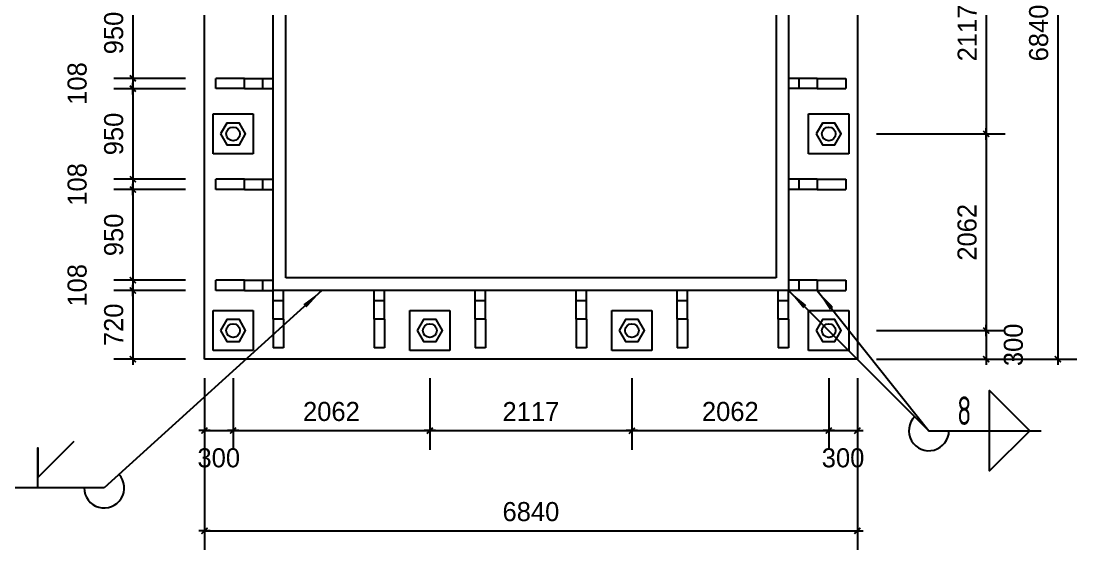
# Model space of a CAD drawing. Extents: x 31132 to 885236, y 345273 to 1212165.
# Drawn here: x 389991 to 401052, y 470560 to 476105 of the extents above; entities that cross this region are included whole.
import ezdxf
from ezdxf.enums import TextEntityAlignment as Align

# ---------------------------------------------------------------- set-up
doc = ezdxf.new("R2010")
doc.units = 0
doc.header["$LTSCALE"] = 1000
doc.linetypes.add('StContinue2d', pattern=[0])
doc.linetypes.add('StDish2d', pattern=[60, 30, -30])
doc.layers.get('0').update_dxf_attribs({"linetype": 'CONTINUOUS'})
doc.layers.get('Defpoints').update_dxf_attribs({"linetype": 'CONTINUOUS'})
for name, color, linetype, true_color in [('Bolt', 7, 'StContinue2d', 0xff3f3f), ('Hide', 3, 'StDish2d', 0x00ff00), ('PlateEnd', 122, 'StContinue2d', 0x00bd8d), ('PlateJoint', 7, 'StContinue2d', 0x6868ff), ('PlateStiff', 103, 'StContinue2d', 0x7ebd8d)]:
    doc.layers.add(name, color=color, linetype=linetype, true_color=true_color)
doc.layers.add('COLUMN', color=6, linetype='CONTINUOUS')
doc.layers.add('DIM', color=3, linetype='CONTINUOUS')
doc.styles.add('StTextStyle', font='yjkeng.shx', dxfattribs={"width": 0.7, "height": 250, "bigfont": 'yjkchn.shx'})
doc.styles.add('STYLE1', font='')
doc.styles.get('STYLE1').set_extended_font_data('Structure Fonts')
doc.dimstyles.new('副本 DIM20', dxfattribs={"dimtxt": 200, "dimasz": 0.3, "dimexe": 200, "dimexo": 200, "dimgap": 100, "dimtad": 1, "dimdec": 0, "dimzin": 0, "dimdsep": 46, "dimtxsty": 'STYLE1', "dimblk": 'Studio2', "dimcen": 0, "dimdle": 200, "dimclrd": 6, "dimclre": 6, "dimclrt": 7, "dimazin": 0, "dimtfac": 1, "dimtdec": 0, "dimtix": 1, "dimtmove": 2, "dimatfit": 3, "dimldrblk": 'Studio2', "dimfxl": 1, "dimtolj": 1, "dimtzin": 0, "dimarcsym": 0})

# ---------------------------------------------------------------- blocks, each defined once
blk = doc.blocks.new('Studio2')
blk.add_line((-200, 0), (200, 0))
blk.add_lwpolyline([(-106, -106, 60, 60, 0), (106, 106, 100, 100, 0)], format="xyseb")
blk = doc.blocks.new('*D2495')
at = {"layer": 'Defpoints', "color": 0, "transparency": 16777216}
for p in [(391912, 472560), (392212, 472560), (392212, 471810)]:
    blk.add_point(p, dxfattribs=at)
at = {"layer": 'DIM', "color": 6, "lineweight": -2, "transparency": 16777216}
for p, q in [((391912, 472360), (391912, 471610)), ((392212, 472360), (392212, 471610)), ((391912, 471810), (392211, 471810))]:
    blk.add_line(p, q, dxfattribs=at)
at = {"layer": 'DIM', "color": 6, "lineweight": -2, "transparency": 16777216, "xscale": 0.3, "yscale": 0.3, "zscale": 0.3, "rotation": 180}
blk.add_blockref('Studio2', (391912, 471810), dxfattribs=at)
at = {"layer": 'DIM', "color": 6, "lineweight": -2, "transparency": 16777216, "xscale": 0.3, "yscale": 0.3, "zscale": 0.3}
blk.add_blockref('Studio2', (392212, 471810), dxfattribs=at)
at = {"layer": 'DIM', "color": 7, "transparency": 16777216, "insert": (392062, 471524), "char_height": 200, "attachment_point": 5, "style": 'STYLE1'}
blk.add_mtext('\\A1;300', dxfattribs=at)
blk = doc.blocks.new('*D2496')
at = {"layer": 'Defpoints', "color": 0, "transparency": 16777216}
for p in [(392212, 472560), (394273, 472560), (394273, 471810)]:
    blk.add_point(p, dxfattribs=at)
at = {"layer": 'DIM', "color": 6, "lineweight": -2, "transparency": 16777216}
for p, q in [((392212, 472360), (392212, 471610)), ((394273, 472360), (394273, 471610)), ((392212, 471810), (394273, 471810))]:
    blk.add_line(p, q, dxfattribs=at)
at = {"layer": 'DIM', "color": 6, "lineweight": -2, "transparency": 16777216, "xscale": 0.3, "yscale": 0.3, "zscale": 0.3, "rotation": 180}
blk.add_blockref('Studio2', (392212, 471810), dxfattribs=at)
at = {"layer": 'DIM', "color": 6, "lineweight": -2, "transparency": 16777216, "xscale": 0.3, "yscale": 0.3, "zscale": 0.3}
blk.add_blockref('Studio2', (394273, 471810), dxfattribs=at)
at = {"layer": 'DIM', "color": 7, "transparency": 16777216, "insert": (393242, 472010), "char_height": 200, "attachment_point": 5, "style": 'STYLE1'}
blk.add_mtext('\\A1;2062', dxfattribs=at)
blk = doc.blocks.new('*D2497')
at = {"layer": 'Defpoints', "color": 0, "transparency": 16777216}
for p in [(394273, 472560), (396390, 472560), (396390, 471810)]:
    blk.add_point(p, dxfattribs=at)
at = {"layer": 'DIM', "color": 6, "lineweight": -2, "transparency": 16777216}
for p, q in [((394273, 472360), (394273, 471610)), ((396390, 472360), (396390, 471610)), ((394273, 471810), (396390, 471810))]:
    blk.add_line(p, q, dxfattribs=at)
at = {"layer": 'DIM', "color": 6, "lineweight": -2, "transparency": 16777216, "xscale": 0.3, "yscale": 0.3, "zscale": 0.3, "rotation": 180}
blk.add_blockref('Studio2', (394273, 471810), dxfattribs=at)
at = {"layer": 'DIM', "color": 6, "lineweight": -2, "transparency": 16777216, "xscale": 0.3, "yscale": 0.3, "zscale": 0.3}
blk.add_blockref('Studio2', (396390, 471810), dxfattribs=at)
at = {"layer": 'DIM', "color": 7, "transparency": 16777216, "insert": (395332, 472010), "char_height": 200, "attachment_point": 5, "style": 'STYLE1'}
blk.add_mtext('\\A1;2117', dxfattribs=at)
blk = doc.blocks.new('*D2498')
at = {"layer": 'Defpoints', "color": 0, "transparency": 16777216}
for p in [(396390, 472560), (398452, 472560), (398452, 471810)]:
    blk.add_point(p, dxfattribs=at)
at = {"layer": 'DIM', "color": 6, "lineweight": -2, "transparency": 16777216}
for p, q in [((396390, 472360), (396390, 471610)), ((398452, 472360), (398452, 471610)), ((396390, 471810), (398451, 471810))]:
    blk.add_line(p, q, dxfattribs=at)
at = {"layer": 'DIM', "color": 6, "lineweight": -2, "transparency": 16777216, "xscale": 0.3, "yscale": 0.3, "zscale": 0.3, "rotation": 180}
blk.add_blockref('Studio2', (396390, 471810), dxfattribs=at)
at = {"layer": 'DIM', "color": 6, "lineweight": -2, "transparency": 16777216, "xscale": 0.3, "yscale": 0.3, "zscale": 0.3}
blk.add_blockref('Studio2', (398452, 471810), dxfattribs=at)
at = {"layer": 'DIM', "color": 7, "transparency": 16777216, "insert": (397421, 472010), "char_height": 200, "attachment_point": 5, "style": 'STYLE1'}
blk.add_mtext('\\A1;2062', dxfattribs=at)
blk = doc.blocks.new('*D2499')
at = {"layer": 'Defpoints', "color": 0, "transparency": 16777216}
for p in [(398452, 472560), (398752, 472560), (398752, 471810)]:
    blk.add_point(p, dxfattribs=at)
at = {"layer": 'DIM', "color": 6, "lineweight": -2, "transparency": 16777216}
for p, q in [((398452, 472360), (398452, 471610)), ((398752, 472360), (398752, 471610)), ((398452, 471810), (398751, 471810))]:
    blk.add_line(p, q, dxfattribs=at)
at = {"layer": 'DIM', "color": 6, "lineweight": -2, "transparency": 16777216, "xscale": 0.3, "yscale": 0.3, "zscale": 0.3, "rotation": 180}
blk.add_blockref('Studio2', (398452, 471810), dxfattribs=at)
at = {"layer": 'DIM', "color": 6, "lineweight": -2, "transparency": 16777216, "xscale": 0.3, "yscale": 0.3, "zscale": 0.3}
blk.add_blockref('Studio2', (398752, 471810), dxfattribs=at)
at = {"layer": 'DIM', "color": 7, "transparency": 16777216, "insert": (398602, 471524), "char_height": 200, "attachment_point": 5, "style": 'STYLE1'}
blk.add_mtext('\\A1;300', dxfattribs=at)
blk = doc.blocks.new('*D2500')
at = {"layer": 'Defpoints', "color": 0, "transparency": 16777216}
for p in [(391912, 472260), (398752, 472260), (398752, 470760)]:
    blk.add_point(p, dxfattribs=at)
at = {"layer": 'DIM', "color": 6, "lineweight": -2, "transparency": 16777216}
for p, q in [((391912, 472060), (391912, 470560)), ((398752, 472060), (398752, 470560)), ((391912, 470760), (398751, 470760))]:
    blk.add_line(p, q, dxfattribs=at)
at = {"layer": 'DIM', "color": 6, "lineweight": -2, "transparency": 16777216, "xscale": 0.3, "yscale": 0.3, "zscale": 0.3, "rotation": 180}
blk.add_blockref('Studio2', (391912, 470760), dxfattribs=at)
at = {"layer": 'DIM', "color": 6, "lineweight": -2, "transparency": 16777216, "xscale": 0.3, "yscale": 0.3, "zscale": 0.3}
blk.add_blockref('Studio2', (398752, 470760), dxfattribs=at)
at = {"layer": 'DIM', "color": 7, "transparency": 16777216, "insert": (395332, 470960), "char_height": 200, "attachment_point": 5, "style": 'STYLE1'}
blk.add_mtext('\\A1;6840', dxfattribs=at)
blk = doc.blocks.new('*D2507')
at = {"layer": 'Defpoints', "color": 0, "transparency": 16777216}
for p in [(391912, 476455), (391162, 475504), (391912, 475504)]:
    blk.add_point(p, dxfattribs=at)
at = {"layer": 'DIM', "color": 6, "lineweight": -2, "transparency": 16777216}
for p, q in [((391712, 476455), (390962, 476455)), ((391162, 476455), (391162, 475505)), ((391712, 475504), (390962, 475504))]:
    blk.add_line(p, q, dxfattribs=at)
at = {"layer": 'DIM', "color": 6, "lineweight": -2, "transparency": 16777216, "xscale": 0.3, "yscale": 0.3, "zscale": 0.3}
for p, rotation in [((391162, 476455), 90), ((391162, 475504), 270)]:
    blk.add_blockref('Studio2', p, dxfattribs=dict(at, rotation=rotation))
at = {"layer": 'DIM', "color": 7, "transparency": 16777216, "insert": (390962, 475980), "char_height": 200, "attachment_point": 5, "rotation": 90, "style": 'STYLE1'}
blk.add_mtext('\\A1;950', dxfattribs=at)
blk = doc.blocks.new('*D2508')
at = {"layer": 'Defpoints', "color": 0, "transparency": 16777216}
for p in [(391912, 475504), (391162, 475396), (391912, 475396)]:
    blk.add_point(p, dxfattribs=at)
at = {"layer": 'DIM', "color": 6, "lineweight": -2, "transparency": 16777216}
for p, q in [((391712, 475504), (390962, 475504)), ((391162, 475505), (391162, 475505)), ((391162, 475504), (391162, 475396)), ((391712, 475396), (390962, 475396)), ((391162, 475396), (391162, 475396))]:
    blk.add_line(p, q, dxfattribs=at)
at = {"layer": 'DIM', "color": 6, "lineweight": -2, "transparency": 16777216, "xscale": 0.3, "yscale": 0.3, "zscale": 0.3}
for p, rotation in [((391162, 475504), 270), ((391162, 475396), 90)]:
    blk.add_blockref('Studio2', p, dxfattribs=dict(at, rotation=rotation))
at = {"layer": 'DIM', "color": 7, "transparency": 16777216, "insert": (390579, 475450), "char_height": 200, "attachment_point": 5, "rotation": 90, "style": 'STYLE1'}
blk.add_mtext('\\A1;108', dxfattribs=at)
blk = doc.blocks.new('*D2509')
at = {"layer": 'Defpoints', "color": 0, "transparency": 16777216}
for p in [(391912, 475396), (391162, 474446), (391912, 474446)]:
    blk.add_point(p, dxfattribs=at)
at = {"layer": 'DIM', "color": 6, "lineweight": -2, "transparency": 16777216}
for p, q in [((391712, 475396), (390962, 475396)), ((391162, 475396), (391162, 474446)), ((391712, 474446), (390962, 474446))]:
    blk.add_line(p, q, dxfattribs=at)
at = {"layer": 'DIM', "color": 6, "lineweight": -2, "transparency": 16777216, "xscale": 0.3, "yscale": 0.3, "zscale": 0.3}
for p, rotation in [((391162, 475396), 90), ((391162, 474446), 270)]:
    blk.add_blockref('Studio2', p, dxfattribs=dict(at, rotation=rotation))
at = {"layer": 'DIM', "color": 7, "transparency": 16777216, "insert": (390962, 474921), "char_height": 200, "attachment_point": 5, "rotation": 90, "style": 'STYLE1'}
blk.add_mtext('\\A1;950', dxfattribs=at)
blk = doc.blocks.new('*D2510')
at = {"layer": 'Defpoints', "color": 0, "transparency": 16777216}
for p in [(391912, 474446), (391162, 474338), (391912, 474338)]:
    blk.add_point(p, dxfattribs=at)
at = {"layer": 'DIM', "color": 6, "lineweight": -2, "transparency": 16777216}
for p, q in [((391712, 474446), (390962, 474446)), ((391162, 474446), (391162, 474447)), ((391162, 474446), (391162, 474338)), ((391712, 474338), (390962, 474338)), ((391162, 474338), (391162, 474337))]:
    blk.add_line(p, q, dxfattribs=at)
at = {"layer": 'DIM', "color": 6, "lineweight": -2, "transparency": 16777216, "xscale": 0.3, "yscale": 0.3, "zscale": 0.3}
for p, rotation in [((391162, 474446), 270), ((391162, 474338), 90)]:
    blk.add_blockref('Studio2', p, dxfattribs=dict(at, rotation=rotation))
at = {"layer": 'DIM', "color": 7, "transparency": 16777216, "insert": (390579, 474392), "char_height": 200, "attachment_point": 5, "rotation": 90, "style": 'STYLE1'}
blk.add_mtext('\\A1;108', dxfattribs=at)
blk = doc.blocks.new('*D2511')
at = {"layer": 'Defpoints', "color": 0, "transparency": 16777216}
for p in [(391912, 474338), (391162, 473388), (391912, 473388)]:
    blk.add_point(p, dxfattribs=at)
at = {"layer": 'DIM', "color": 6, "lineweight": -2, "transparency": 16777216}
for p, q in [((391712, 474338), (390962, 474338)), ((391162, 474338), (391162, 473388)), ((391712, 473388), (390962, 473388))]:
    blk.add_line(p, q, dxfattribs=at)
at = {"layer": 'DIM', "color": 6, "lineweight": -2, "transparency": 16777216, "xscale": 0.3, "yscale": 0.3, "zscale": 0.3}
for p, rotation in [((391162, 474338), 90), ((391162, 473388), 270)]:
    blk.add_blockref('Studio2', p, dxfattribs=dict(at, rotation=rotation))
at = {"layer": 'DIM', "color": 7, "transparency": 16777216, "insert": (390962, 473863), "char_height": 200, "attachment_point": 5, "rotation": 90, "style": 'STYLE1'}
blk.add_mtext('\\A1;950', dxfattribs=at)
blk = doc.blocks.new('*D2512')
at = {"layer": 'Defpoints', "color": 0, "transparency": 16777216}
for p in [(391912, 473388), (391162, 473280), (391912, 473280)]:
    blk.add_point(p, dxfattribs=at)
at = {"layer": 'DIM', "color": 6, "lineweight": -2, "transparency": 16777216}
for p, q in [((391712, 473388), (390962, 473388)), ((391162, 473388), (391162, 473388)), ((391162, 473388), (391162, 473280)), ((391712, 473280), (390962, 473280)), ((391162, 473279), (391162, 473279))]:
    blk.add_line(p, q, dxfattribs=at)
at = {"layer": 'DIM', "color": 6, "lineweight": -2, "transparency": 16777216, "xscale": 0.3, "yscale": 0.3, "zscale": 0.3}
for p, rotation in [((391162, 473388), 270), ((391162, 473280), 90)]:
    blk.add_blockref('Studio2', p, dxfattribs=dict(at, rotation=rotation))
at = {"layer": 'DIM', "color": 7, "transparency": 16777216, "insert": (390579, 473334), "char_height": 200, "attachment_point": 5, "rotation": 90, "style": 'STYLE1'}
blk.add_mtext('\\A1;108', dxfattribs=at)
blk = doc.blocks.new('*D2513')
at = {"layer": 'Defpoints', "color": 0, "transparency": 16777216}
for p in [(391912, 473280), (391162, 472560), (391912, 472560)]:
    blk.add_point(p, dxfattribs=at)
at = {"layer": 'DIM', "color": 6, "lineweight": -2, "transparency": 16777216}
for p, q in [((391712, 473280), (390962, 473280)), ((391162, 473279), (391162, 472560)), ((391712, 472560), (390962, 472560))]:
    blk.add_line(p, q, dxfattribs=at)
at = {"layer": 'DIM', "color": 6, "lineweight": -2, "transparency": 16777216, "xscale": 0.3, "yscale": 0.3, "zscale": 0.3}
for p, rotation in [((391162, 473280), 90), ((391162, 472560), 270)]:
    blk.add_blockref('Studio2', p, dxfattribs=dict(at, rotation=rotation))
at = {"layer": 'DIM', "color": 7, "transparency": 16777216, "insert": (390962, 472920), "char_height": 200, "attachment_point": 5, "rotation": 90, "style": 'STYLE1'}
blk.add_mtext('\\A1;720', dxfattribs=at)
blk = doc.blocks.new('*D2516')
at = {"layer": 'Defpoints', "color": 0, "transparency": 16777216}
for p in [(398752, 477038), (398752, 474921), (400102, 474921)]:
    blk.add_point(p, dxfattribs=at)
at = {"layer": 'DIM', "color": 6, "lineweight": -2, "transparency": 16777216}
for p, q in [((398952, 477038), (400302, 477038)), ((400102, 477038), (400102, 474922)), ((398952, 474921), (400302, 474921))]:
    blk.add_line(p, q, dxfattribs=at)
at = {"layer": 'DIM', "color": 6, "lineweight": -2, "transparency": 16777216, "xscale": 0.3, "yscale": 0.3, "zscale": 0.3}
for p, rotation in [((400102, 477038), 90), ((400102, 474921), 270)]:
    blk.add_blockref('Studio2', p, dxfattribs=dict(at, rotation=rotation))
at = {"layer": 'DIM', "color": 7, "transparency": 16777216, "insert": (399902, 475980), "char_height": 200, "attachment_point": 5, "rotation": 90, "style": 'STYLE1'}
blk.add_mtext('\\A1;2117', dxfattribs=at)
blk = doc.blocks.new('*D2517')
at = {"layer": 'Defpoints', "color": 0, "transparency": 16777216}
for p in [(398752, 474921), (398752, 472860), (400102, 472860)]:
    blk.add_point(p, dxfattribs=at)
at = {"layer": 'DIM', "color": 6, "lineweight": -2, "transparency": 16777216}
for p, q in [((398952, 474921), (400302, 474921)), ((400102, 474921), (400102, 472860)), ((398952, 472860), (400302, 472860))]:
    blk.add_line(p, q, dxfattribs=at)
at = {"layer": 'DIM', "color": 6, "lineweight": -2, "transparency": 16777216, "xscale": 0.3, "yscale": 0.3, "zscale": 0.3}
for p, rotation in [((400102, 474921), 90), ((400102, 472860), 270)]:
    blk.add_blockref('Studio2', p, dxfattribs=dict(at, rotation=rotation))
at = {"layer": 'DIM', "color": 7, "transparency": 16777216, "insert": (399902, 473890), "char_height": 200, "attachment_point": 5, "rotation": 90, "style": 'STYLE1'}
blk.add_mtext('\\A1;2062', dxfattribs=at)
blk = doc.blocks.new('*D2518')
at = {"layer": 'Defpoints', "color": 0, "transparency": 16777216}
for p in [(398752, 472860), (398752, 472560), (400102, 472560)]:
    blk.add_point(p, dxfattribs=at)
at = {"layer": 'DIM', "color": 6, "lineweight": -2, "transparency": 16777216}
for p, q in [((398952, 472860), (400302, 472860)), ((400102, 472859), (400102, 472560)), ((398952, 472560), (400302, 472560))]:
    blk.add_line(p, q, dxfattribs=at)
at = {"layer": 'DIM', "color": 6, "lineweight": -2, "transparency": 16777216, "xscale": 0.3, "yscale": 0.3, "zscale": 0.3}
for p, rotation in [((400102, 472860), 90), ((400102, 472560), 270)]:
    blk.add_blockref('Studio2', p, dxfattribs=dict(at, rotation=rotation))
at = {"layer": 'DIM', "color": 7, "transparency": 16777216, "insert": (400387, 472710), "char_height": 200, "attachment_point": 5, "rotation": 90, "style": 'STYLE1'}
blk.add_mtext('\\A1;300', dxfattribs=at)
blk = doc.blocks.new('*D2519')
at = {"layer": 'Defpoints', "color": 0, "transparency": 16777216}
for p in [(398752, 479400), (398752, 472560), (400852, 472560)]:
    blk.add_point(p, dxfattribs=at)
at = {"layer": 'DIM', "color": 6, "lineweight": -2, "transparency": 16777216}
for p, q in [((398952, 479400), (401052, 479400)), ((400852, 479399), (400852, 472560)), ((398952, 472560), (401052, 472560))]:
    blk.add_line(p, q, dxfattribs=at)
at = {"layer": 'DIM', "color": 6, "lineweight": -2, "transparency": 16777216, "xscale": 0.3, "yscale": 0.3, "zscale": 0.3}
for p, rotation in [((400852, 479400), 90), ((400852, 472560), 270)]:
    blk.add_blockref('Studio2', p, dxfattribs=dict(at, rotation=rotation))
at = {"layer": 'DIM', "color": 7, "transparency": 16777216, "insert": (400652, 475980), "char_height": 200, "attachment_point": 5, "rotation": 90, "style": 'STYLE1'}
blk.add_mtext('\\A1;6840', dxfattribs=at)
blk = doc.blocks.new('*D2464')
for points in [[(60546.5, -11363.9), (60166.5, -11708.9)], [(60050.5, -11708.9), (60050.5, -11638.9), (60050.5, -11690.9), (60114.2, -11627.3)], [(59928.1, -11666.5), (59970.5, -11708.9), (59928.1, -11751.3)], [(60166.5, -11708.9), (59970.5, -11708.9)]]:
    blk.add_lwpolyline(points)
blk.add_lwpolyline([(60546.5, -11363.9, 0, 8, 0), (60516.9, -11390.8, 8, 8, 0)], format="xyseb")
blk.add_circle((59886.1, -11708.9), 42)
blk.add_arc((60166.5, -11708.9), 35, 180, 42.2361)
at = {"style": 'StTextStyle', "width": 0.7}
blk.add_text('8', height=50, dxfattribs=at).set_placement((59886.1, -11708.9), align=Align.MIDDLE_CENTER)
blk = doc.blocks.new('*D2465')
for points in [[(61361.5, -11363.9, 0, 8, 0), (61389.8, -11392.2, 8, 8, 0)], [(61411.5, -11363.9, 0, 8, 0), (61436.4, -11395.2, 8, 8, 0)]]:
    blk.add_lwpolyline(points, format="xyseb")
for points in [[(61361.5, -11363.9), (61606.5, -11608.9)], [(61411.5, -11363.9), (61606.5, -11608.9)], [(61606.5, -11608.9), (61802.5, -11608.9)]]:
    blk.add_lwpolyline(points)
blk.add_lwpolyline([(61782.5, -11608.9), (61712.5, -11678.9), (61712.5, -11538.9)], close=True)
blk.add_arc((61606.5, -11608.9), 35, 135, 360)
at = {"style": 'StTextStyle', "width": 0.7}
blk.add_text('8', height=50, dxfattribs=at).set_placement((61655.6, -11598.9))

msp = doc.modelspace()

# ---------------------------------------------------------------- linework, layer by layer
at = {"layer": 'Bolt'}
for points in [[(392079.57, 474921.26), (392145.57, 474806.95), (392277.57, 474806.95), (392343.57, 474921.26), (392277.57, 475035.58), (392145.57, 475035.58), (392079.57, 474921.26)], [(398319.57, 474921.26), (398385.57, 474806.95), (398517.57, 474806.95), (398583.57, 474921.26), (398517.57, 475035.58), (398385.57, 475035.58), (398319.57, 474921.26)], [(392079.57, 472859.66), (392145.57, 472745.35), (392277.57, 472745.35), (392343.57, 472859.66), (392277.57, 472973.98), (392145.57, 472973.98), (392079.57, 472859.66)], [(394141.17, 472859.66), (394207.17, 472745.35), (394339.17, 472745.35), (394405.17, 472859.66), (394339.17, 472973.98), (394207.17, 472973.98), (394141.17, 472859.66)], [(396257.97, 472859.66), (396323.97, 472745.35), (396455.97, 472745.35), (396521.97, 472859.66), (396455.97, 472973.98), (396323.97, 472973.98), (396257.97, 472859.66)], [(398319.57, 472859.66), (398385.57, 472745.35), (398517.57, 472745.35), (398583.57, 472859.66), (398517.57, 472973.98), (398385.57, 472973.98), (398319.57, 472859.66)]]:
    msp.add_lwpolyline(points, dxfattribs=at)
for centre in [(392211.57, 474921.26), (398451.57, 474921.26), (392211.57, 472859.66), (394273.17, 472859.66), (396389.97, 472859.66), (398451.57, 472859.66)]:
    msp.add_circle(centre, 72, dxfattribs=at)
at = {"layer": 'COLUMN'}
for p, q in [((392631.57, 473279.66), (392631.57, 478679.66)), ((398031.57, 478679.66), (398031.57, 473279.66)), ((392763.57, 473411.66), (392763.57, 478547.66)), ((397899.57, 478547.66), (397899.57, 473411.66)), ((397899.57, 473411.66), (392763.57, 473411.66)), ((398031.57, 473279.66), (392631.57, 473279.66))]:
    msp.add_line(p, q, dxfattribs=at)
at = {"layer": 'Hide'}
for p, q in [((392523.57, 475396.46), (392523.57, 475504.46)), ((398139.57, 475504.46), (398139.57, 475396.46)), ((392523.57, 474338.06), (392523.57, 474446.06)), ((398139.57, 474446.06), (398139.57, 474338.06)), ((392523.57, 473279.66), (392523.57, 473387.66)), ((398139.57, 473387.66), (398139.57, 473279.66)), ((392739.57, 473171.66), (392631.57, 473171.66)), ((393797.97, 473171.66), (393689.97, 473171.66)), ((394856.37, 473171.66), (394748.37, 473171.66)), ((395914.77, 473171.66), (395806.77, 473171.66)), ((396973.17, 473171.66), (396865.17, 473171.66)), ((398031.57, 473171.66), (397923.57, 473171.66))]:
    msp.add_line(p, q, dxfattribs=at)
at = {"layer": 'PlateEnd'}
for p, q in [((391911.57, 472559.66), (391911.57, 479399.66)), ((398751.57, 479399.66), (398751.57, 472559.66)), ((398751.57, 472559.66), (391911.57, 472559.66))]:
    msp.add_line(p, q, dxfattribs=at)
at = {"layer": 'PlateJoint'}
for p, q in [((392001.57, 474711.26), (392001.57, 475131.26)), ((392001.57, 475131.26), (392421.57, 475131.26)), ((392421.57, 475131.26), (392421.57, 474711.26)), ((398241.57, 474711.26), (398241.57, 475131.26)), ((398241.57, 475131.26), (398661.57, 475131.26)), ((398661.57, 475131.26), (398661.57, 474711.26)), ((392421.57, 474711.26), (392001.57, 474711.26)), ((398661.57, 474711.26), (398241.57, 474711.26)), ((392001.57, 472649.66), (392001.57, 473069.66)), ((392001.57, 473069.66), (392421.57, 473069.66)), ((392421.57, 473069.66), (392421.57, 472649.66)), ((394063.17, 472649.66), (394063.17, 473069.66)), ((394063.17, 473069.66), (394483.17, 473069.66)), ((394483.17, 473069.66), (394483.17, 472649.66)), ((396179.97, 472649.66), (396179.97, 473069.66)), ((396179.97, 473069.66), (396599.97, 473069.66)), ((396599.97, 473069.66), (396599.97, 472649.66)), ((398241.57, 472649.66), (398241.57, 473069.66)), ((398241.57, 473069.66), (398661.57, 473069.66)), ((398661.57, 473069.66), (398661.57, 472649.66)), ((392421.57, 472649.66), (392001.57, 472649.66)), ((394483.17, 472649.66), (394063.17, 472649.66)), ((396599.97, 472649.66), (396179.97, 472649.66)), ((398661.57, 472649.66), (398241.57, 472649.66))]:
    msp.add_line(p, q, dxfattribs=at)
at = {"layer": 'PlateStiff'}
for p, q in [((392031.57, 475396.46), (392031.57, 475504.46)), ((392331.57, 475504.46), (392031.57, 475504.46)), ((392331.57, 475504.46), (392631.57, 475504.46)), ((392331.57, 475396.46), (392331.57, 475504.46)), ((398331.57, 475504.46), (398031.57, 475504.46)), ((398331.57, 475504.46), (398631.57, 475504.46)), ((398331.57, 475504.46), (398331.57, 475396.46)), ((398631.57, 475504.46), (398631.57, 475396.46)), ((392331.57, 475396.46), (392031.57, 475396.46)), ((392331.57, 475396.46), (392631.57, 475396.46)), ((398331.57, 475396.46), (398031.57, 475396.46)), ((398331.57, 475396.46), (398631.57, 475396.46)), ((392031.57, 474338.06), (392031.57, 474446.06)), ((392331.57, 474446.06), (392031.57, 474446.06)), ((392331.57, 474446.06), (392631.57, 474446.06)), ((392331.57, 474338.06), (392331.57, 474446.06)), ((398331.57, 474446.06), (398031.57, 474446.06)), ((398331.57, 474446.06), (398631.57, 474446.06)), ((398331.57, 474446.06), (398331.57, 474338.06)), ((398631.57, 474446.06), (398631.57, 474338.06)), ((392331.57, 474338.06), (392031.57, 474338.06)), ((392331.57, 474338.06), (392631.57, 474338.06)), ((398331.57, 474338.06), (398031.57, 474338.06)), ((398331.57, 474338.06), (398631.57, 474338.06)), ((392031.57, 473279.66), (392031.57, 473387.66)), ((392331.57, 473387.66), (392031.57, 473387.66)), ((392331.57, 473387.66), (392631.57, 473387.66)), ((392331.57, 473279.66), (392331.57, 473387.66)), ((398331.57, 473387.66), (398031.57, 473387.66)), ((398331.57, 473387.66), (398631.57, 473387.66)), ((398331.57, 473387.66), (398331.57, 473279.66)), ((398631.57, 473387.66), (398631.57, 473279.66)), ((392331.57, 473279.66), (392031.57, 473279.66)), ((392331.57, 473279.66), (392631.57, 473279.66)), ((392631.57, 472979.66), (392631.57, 473279.66)), ((392739.57, 472979.66), (392739.57, 473279.66)), ((393689.97, 472979.66), (393689.97, 473279.66)), ((393797.97, 472979.66), (393797.97, 473279.66)), ((394748.37, 472979.66), (394748.37, 473279.66)), ((394856.37, 472979.66), (394856.37, 473279.66)), ((395806.77, 472979.66), (395806.77, 473279.66)), ((395914.77, 472979.66), (395914.77, 473279.66)), ((396865.17, 472979.66), (396865.17, 473279.66)), ((396973.17, 472979.66), (396973.17, 473279.66)), ((397923.57, 472979.66), (397923.57, 473279.66)), ((398031.57, 472979.66), (398031.57, 473279.66)), ((398331.57, 473279.66), (398031.57, 473279.66)), ((398331.57, 473279.66), (398631.57, 473279.66)), ((392631.57, 472979.66), (392631.57, 472679.66)), ((392739.57, 472979.66), (392631.57, 472979.66)), ((392739.57, 472979.66), (392739.57, 472679.66)), ((393689.97, 472979.66), (393689.97, 472679.66)), ((393797.97, 472979.66), (393689.97, 472979.66)), ((393797.97, 472979.66), (393797.97, 472679.66)), ((394748.37, 472979.66), (394748.37, 472679.66)), ((394856.37, 472979.66), (394748.37, 472979.66)), ((394856.37, 472979.66), (394856.37, 472679.66)), ((395806.77, 472979.66), (395806.77, 472679.66)), ((395914.77, 472979.66), (395806.77, 472979.66)), ((395914.77, 472979.66), (395914.77, 472679.66)), ((396865.17, 472979.66), (396865.17, 472679.66)), ((396973.17, 472979.66), (396865.17, 472979.66)), ((396973.17, 472979.66), (396973.17, 472679.66)), ((397923.57, 472979.66), (397923.57, 472679.66)), ((398031.57, 472979.66), (397923.57, 472979.66)), ((398031.57, 472979.66), (398031.57, 472679.66)), ((392739.57, 472679.66), (392631.57, 472679.66)), ((393797.97, 472679.66), (393689.97, 472679.66)), ((394856.37, 472679.66), (394748.37, 472679.66)), ((395914.77, 472679.66), (395806.77, 472679.66)), ((396973.17, 472679.66), (396865.17, 472679.66)), ((398031.57, 472679.66), (397923.57, 472679.66))]:
    msp.add_line(p, q, dxfattribs=at)

# ---------------------------------------------------------------- block references
at = {"layer": 'DIM', "xscale": 6, "yscale": 6, "zscale": 6}
for name in ['*D2464', '*D2465']:
    msp.add_blockref(name, (29862.45, 541463.1), dxfattribs=at)

# ---------------------------------------------------------------- dimensions: what is measured, and where the dimension line sits
at = {"layer": 'DIM'}
for p1, p2, distance, picture, middle in [((398751.57, 479399.66), (398751.57, 472559.66), 2100, '*D2519', (400651.57, 475979.66)), ((398751.57, 477038.06), (398751.57, 474921.26), 1350, '*D2516', (399901.57, 475979.66)), ((391911.57, 476454.86), (391911.57, 475504.46), -750, '*D2507', (390961.57, 475979.66)), ((391911.57, 475396.46), (391911.57, 474446.06), -750, '*D2509', (390961.57, 474921.26)), ((398751.57, 474921.26), (398751.57, 472859.66), 1350, '*D2517', (399901.57, 473890.46)), ((391911.57, 474338.06), (391911.57, 473387.66), -750, '*D2511', (390961.57, 473862.86)), ((391911.57, 473279.66), (391911.57, 472559.66), -750, '*D2513', (390961.57, 472919.66)), ((392211.57, 472559.66), (394273.17, 472559.66), -750, '*D2496', (393242.37, 472009.66)), ((394273.17, 472559.66), (396389.97, 472559.66), -750, '*D2497', (395331.57, 472009.66)), ((396389.97, 472559.66), (398451.57, 472559.66), -750, '*D2498', (397420.77, 472009.66)), ((391911.57, 472259.66), (398751.57, 472259.66), -1500, '*D2500', (395331.57, 470959.66))]:
    dim = msp.add_aligned_dim(p1=p1, p2=p2, distance=distance, dimstyle='副本 DIM20', dxfattribs=at)
    dim.commit()
    dim.dimension.update_dxf_attribs({"geometry": picture, "text_midpoint": middle})
for base, p1, p2, angle, picture, middle in [((391161.57, 475396.46), (391911.57, 475504.46), (391911.57, 475396.46), 270, '*D2508', (390578.99, 475450.46)), ((391161.57, 474338.06), (391911.57, 474446.06), (391911.57, 474338.06), 270, '*D2510', (390578.99, 474392.06)), ((391161.57, 473279.66), (391911.57, 473387.66), (391911.57, 473279.66), 270, '*D2512', (390578.99, 473333.66)), ((400101.57, 472559.66), (398751.57, 472859.66), (398751.57, 472559.66), 270, '*D2518', (400387.44, 472709.66)), ((392211.57, 471809.66), (391911.57, 472559.66), (392211.57, 472559.66), 0, '*D2495', (392061.57, 471523.8)), ((398751.57, 471809.66), (398451.57, 472559.66), (398751.57, 472559.66), 0, '*D2499', (398601.57, 471523.8))]:
    dim = msp.add_linear_dim(base=base, p1=p1, p2=p2, angle=angle, dimstyle='副本 DIM20', dxfattribs=at)
    dim.commit()
    dim.dimension.update_dxf_attribs({"geometry": picture, "text_midpoint": middle, "dimtype": 161})

doc.saveas('drawing.dxf')
